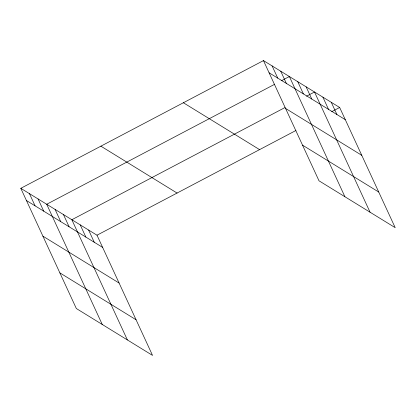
<?xml version="1.0" encoding="UTF-8"?>
<svg xmlns="http://www.w3.org/2000/svg" width="416" height="416" viewBox="0 0 416 416"><rect width="100%" height="100%" fill="white"/><g stroke="black" fill="none" stroke-linecap="round" stroke-linejoin="round"><path stroke-width="0.62" d="M20.8 188.323L96.996 235.201L152.537 355.404L76.341 308.526L20.8 188.323L263.463 60.596L339.659 107.474L395.2 227.677L319.004 180.799L263.463 60.596M274.607 84.308L46.706 204.261L102.248 324.464M281.419 80.72L289.37 76.534L344.911 196.737M284.981 107.552L71.848 219.731L127.39 339.934M306.566 96.19L314.517 92.004L370.058 212.207M96.996 235.201L295.927 130.494M331.708 111.66L339.659 107.474M269.1 72.795L345.296 119.673M285.568 108.436L361.764 155.314M302.536 145.158L378.732 192.036M183.383 102.747L259.579 149.625M100.88 146.172L177.076 193.055M26.437 200.522L102.627 247.4M42.905 236.163L119.101 283.041M59.873 272.88L136.068 319.764M331.276 102.32L336.913 114.52M322.894 97.162L328.531 109.361M306.134 86.85L311.771 99.044M297.752 81.692L303.389 93.891M280.738 71.219L286.374 83.418M272.1 65.91L277.737 78.104M88.613 230.048L94.25 242.242M80.231 224.89L85.868 237.089M63.466 214.573L69.103 226.772M55.089 209.42L60.726 221.619M38.069 198.947L43.706 211.146M29.437 193.638L35.074 205.832"/></g></svg>
